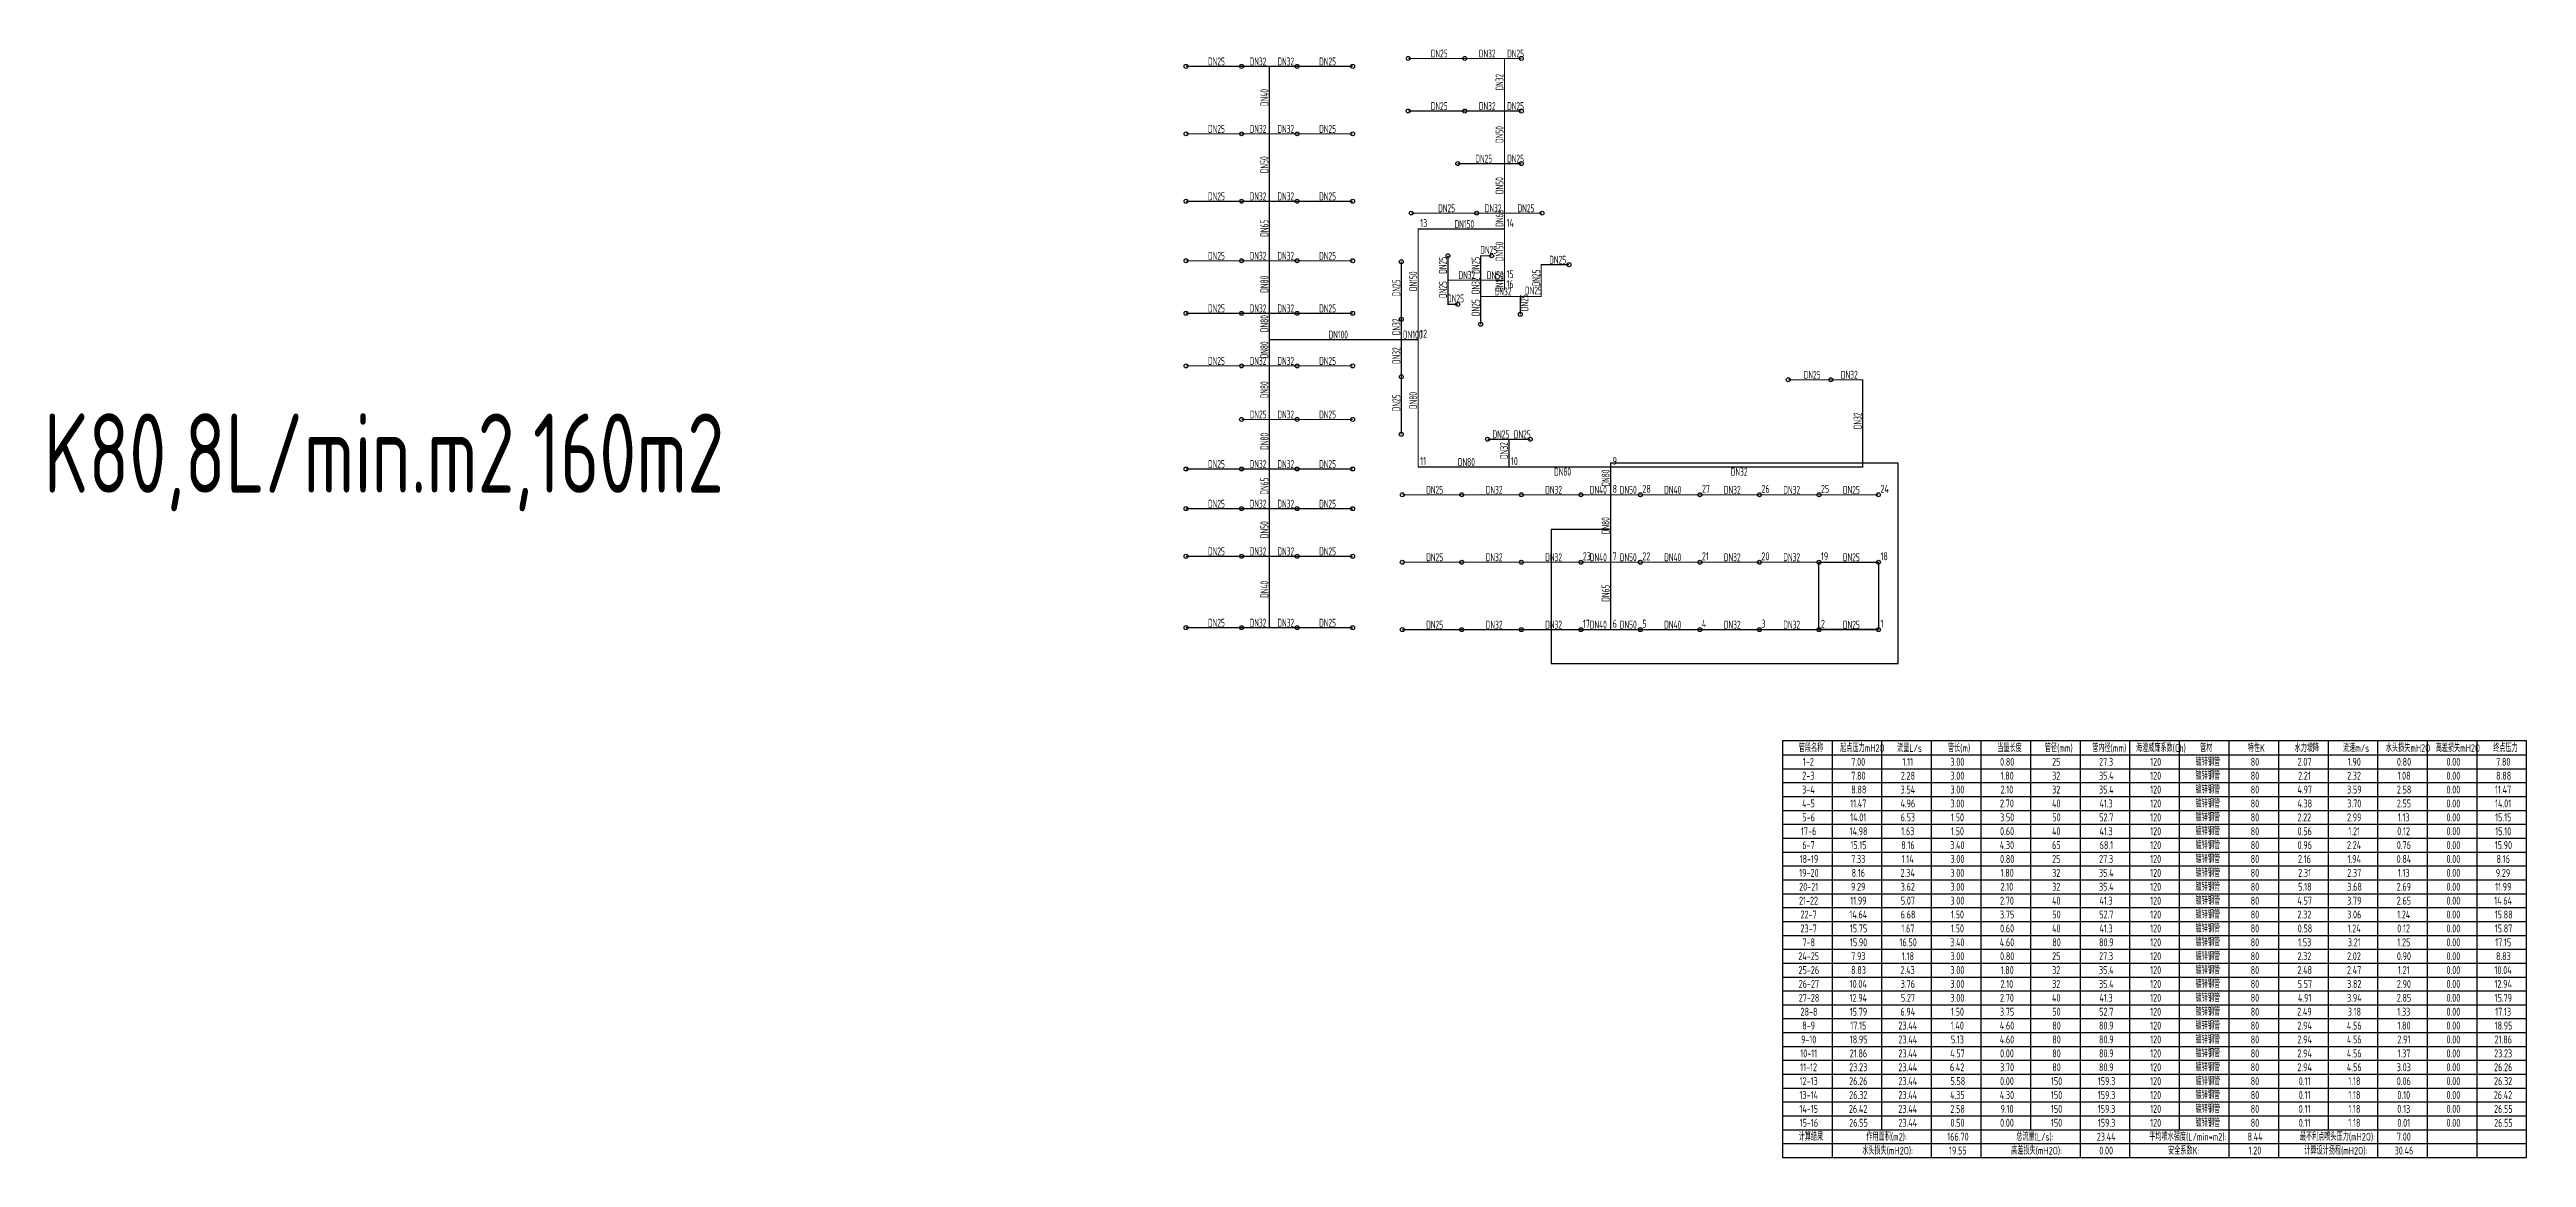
# Model space of a CAD drawing. Header units: millimetres. Extents: x 1622973 to 1895519, y 1781123 to 1975454.
# Drawn here: x 1622973 to 1747809, y 1781123 to 1836987 of the extents above; entities that cross this region are included whole.
import ezdxf

# ---------------------------------------------------------------- set-up
doc = ezdxf.new("R2010")
doc.units = ezdxf.units.MM
doc.header["$LTSCALE"] = 1000
doc.layers.get('0').update_dxf_attribs({"linetype": 'CONTINUOUS'})
for name, color, linetype in [('CALC_TEXT', 7, 'CONTINUOUS'), ('EQUIP_喷头', 7, 'CONTINUOUS'), ('PIPE-喷淋', 6, 'CONTINUOUS'), ('S-J_配件', 31, 'CONTINUOUS'), ('TEXT_喷淋', 7, 'CONTINUOUS'), ('TWT_TAB', 7, 'CONTINUOUS')]:
    doc.layers.add(name, color=color, linetype=linetype)
doc.layers.add('DIM_MODI', color=6, linetype='CONTINUOUS', plot=False)
doc.styles.add('_TWT_DIM', font='GBENOR', dxfattribs={"width": 0.8, "height": 4, "bigfont": 'GBCBIG'})
doc.styles.add('_TWT_PIPEDN', font='GBENOR', dxfattribs={"width": 0.8, "height": 4, "bigfont": 'GBCBIG'})
doc.styles.add('_TWT_SHEET', font='GBENOR', dxfattribs={"width": 0.8, "height": 4, "bigfont": 'GBCBIG'})

# ---------------------------------------------------------------- blocks, each defined once
blk = doc.blocks.new('$TwtSys$00000125')
blk.add_circle((0, 0, 0), 1)

msp = doc.modelspace()

# ---------------------------------------------------------------- hatches: boundary and pattern name
at = {"layer": 'PIPE-喷淋'}
for points in [[(1691950, 1827936), (1691950, 1827966), (1691920, 1827966)], [(1691950, 1827936), (1691920, 1827936), (1691920, 1827966)], [(1695100, 1826586), (1695100, 1826616), (1695070, 1826616)], [(1695100, 1826586), (1695070, 1826586), (1695070, 1826616)], [(1698150, 1826136), (1698150, 1826166), (1698120, 1826166)], [(1698150, 1826136), (1698120, 1826136), (1698120, 1826166)], [(1693450, 1824136), (1693450, 1824106), (1693420, 1824106)], [(1693450, 1824136), (1693420, 1824136), (1693420, 1824106)], [(1698150, 1824536), (1698180, 1824536), (1698180, 1824506)], [(1698150, 1824536), (1698150, 1824506), (1698180, 1824506)], [(1714350, 1820336), (1714350, 1820366), (1714380, 1820366)], [(1714350, 1820336), (1714380, 1820336), (1714380, 1820366)], [(1691950, 1815936), (1691920, 1815936), (1691920, 1815906)], [(1691950, 1815936), (1691950, 1815906), (1691920, 1815906)], [(1714350, 1815936), (1714350, 1815906), (1714380, 1815906)], [(1714350, 1815936), (1714380, 1815936), (1714380, 1815906)]]:
    msp.add_hatch(color=256, dxfattribs=at).paths.add_polyline_path(points)

# ---------------------------------------------------------------- linework, layer by layer
at = {"layer": 'DIM_MODI'}
msp.add_lwpolyline([(1698650, 1812786), (1698650, 1806036), (1716150, 1806036), (1716150, 1816136), (1701650, 1816136), (1701650, 1812786)], close=True, dxfattribs=at)
at = {"layer": 'PIPE-喷淋', "const_width": 60}
for points in [[(1691450, 1836536), (1694300, 1836536)], [(1694300, 1836536), (1696300, 1836536)], [(1696300, 1836536), (1696300, 1833886)], [(1696300, 1836536), (1697150, 1836536)], [(1680250, 1836136), (1683050, 1836136)], [(1683050, 1836136), (1684450, 1836136)], [(1684450, 1836136), (1685850, 1836136)], [(1684450, 1832736), (1684450, 1836136)], [(1685850, 1836136), (1688650, 1836136)], [(1694300, 1833886), (1691450, 1833886)], [(1696300, 1833886), (1694300, 1833886)], [(1697150, 1833886), (1696300, 1833886)], [(1696300, 1833886), (1696300, 1831236)], [(1683050, 1832736), (1680250, 1832736)], [(1684450, 1832736), (1683050, 1832736)], [(1685850, 1832736), (1684450, 1832736)], [(1684450, 1829336), (1684450, 1832736)], [(1688650, 1832736), (1685850, 1832736)], [(1696300, 1831236), (1693950, 1831236)], [(1697150, 1831236), (1696300, 1831236)], [(1696300, 1831236), (1696300, 1828736)], [(1683050, 1829336), (1680250, 1829336)], [(1684450, 1829336), (1683050, 1829336)], [(1685850, 1829336), (1684450, 1829336)], [(1684450, 1826336), (1684450, 1829336)], [(1688650, 1829336), (1685850, 1829336)], [(1694900, 1828736), (1691600, 1828736)], [(1696300, 1827936), (1691950, 1827936)], [(1691950, 1822361), (1691950, 1827936)], [(1696300, 1828736), (1694900, 1828736)], [(1698200, 1828736), (1696300, 1828736)], [(1696300, 1828736), (1696300, 1827936)], [(1696300, 1827936), (1696300, 1825361)], [(1683050, 1826336), (1680250, 1826336)], [(1684450, 1826336), (1683050, 1826336)], [(1685850, 1826336), (1684450, 1826336)], [(1684450, 1823686), (1684450, 1826336)], [(1688650, 1826336), (1685850, 1826336)], [(1693450, 1826586), (1693450, 1825361)], [(1695100, 1826586), (1695650, 1826586)], [(1695100, 1825361), (1695100, 1826586)], [(1691100, 1823386), (1691100, 1826286)], [(1693450, 1825361), (1695100, 1825361)], [(1693450, 1825361), (1693450, 1824136)], [(1695100, 1825361), (1696300, 1825361)], [(1695100, 1824536), (1695100, 1825361)], [(1696300, 1825361), (1696300, 1824857)], [(1699550, 1826136), (1698150, 1826136)], [(1698150, 1826136), (1698150, 1824536)], [(1693950, 1824136), (1693450, 1824136)], [(1695100, 1824536), (1697100, 1824536)], [(1695100, 1823136), (1695100, 1824536)], [(1697100, 1824536), (1697100, 1823636)], [(1697100, 1824536), (1698150, 1824536)], [(1683050, 1823686), (1680250, 1823686)], [(1684450, 1823686), (1683050, 1823686)], [(1685850, 1823686), (1684450, 1823686)], [(1684450, 1822361), (1684450, 1823686)], [(1688650, 1823686), (1685850, 1823686)], [(1691100, 1822361), (1691100, 1823386)], [(1684450, 1821036), (1684450, 1822361)], [(1684450, 1822361), (1691100, 1822361)], [(1691100, 1820486), (1691100, 1822361)], [(1691100, 1822361), (1691950, 1822361)], [(1691950, 1815936), (1691950, 1822361)], [(1683050, 1821036), (1680250, 1821036)], [(1684450, 1821036), (1683050, 1821036)], [(1685850, 1821036), (1684450, 1821036)], [(1684450, 1818336), (1684450, 1821036)], [(1688650, 1821036), (1685850, 1821036)], [(1691100, 1817586), (1691100, 1820486)], [(1710600, 1820336), (1712750, 1820336)], [(1712750, 1820336), (1714350, 1820336)], [(1714350, 1820336), (1714350, 1815936)], [(1684450, 1818336), (1683050, 1818336)], [(1685850, 1818336), (1684450, 1818336)], [(1684450, 1815836), (1684450, 1818336)], [(1688650, 1818336), (1685850, 1818336)], [(1695450, 1817336), (1696525, 1817336)], [(1696525, 1817336), (1696525, 1815936)], [(1696525, 1817336), (1697600, 1817336)], [(1683050, 1815836), (1680250, 1815836)], [(1684450, 1815836), (1683050, 1815836)], [(1685850, 1815836), (1684450, 1815836)], [(1684450, 1813836), (1684450, 1815836)], [(1688650, 1815836), (1685850, 1815836)], [(1696525, 1815936), (1691950, 1815936)], [(1701650, 1815936), (1696525, 1815936)], [(1714350, 1815936), (1701650, 1815936)], [(1701650, 1814536), (1701650, 1815936)], [(1694150, 1814536), (1691150, 1814536)], [(1697150, 1814536), (1694150, 1814536)], [(1700150, 1814536), (1697150, 1814536)], [(1701650, 1814536), (1700150, 1814536)], [(1703150, 1814536), (1701650, 1814536)], [(1701650, 1811136), (1701650, 1814536)], [(1706150, 1814536), (1703150, 1814536)], [(1709150, 1814536), (1706150, 1814536)], [(1712150, 1814536), (1709150, 1814536)], [(1715150, 1814536), (1712150, 1814536)], [(1683050, 1813836), (1680250, 1813836)], [(1684450, 1813836), (1683050, 1813836)], [(1685850, 1813836), (1684450, 1813836)], [(1684450, 1811436), (1684450, 1813836)], [(1688650, 1813836), (1685850, 1813836)], [(1683050, 1811436), (1680250, 1811436)], [(1684450, 1811436), (1683050, 1811436)], [(1685850, 1811436), (1684450, 1811436)], [(1684450, 1807836), (1684450, 1811436)], [(1688650, 1811436), (1685850, 1811436)], [(1691150, 1811136), (1694150, 1811136)], [(1694150, 1811136), (1697150, 1811136)], [(1697150, 1811136), (1700150, 1811136)], [(1700150, 1811136), (1701650, 1811136)], [(1701650, 1807736), (1701650, 1811136)], [(1701650, 1811136), (1703150, 1811136)], [(1703150, 1811136), (1706150, 1811136)], [(1706150, 1811136), (1709150, 1811136)], [(1709150, 1811136), (1712150, 1811136)], [(1712150, 1811136), (1715150, 1811136)], [(1683050, 1807836), (1680250, 1807836)], [(1684450, 1807836), (1683050, 1807836)], [(1685850, 1807836), (1684450, 1807836)], [(1688650, 1807836), (1685850, 1807836)], [(1694150, 1807736), (1691150, 1807736)], [(1697150, 1807736), (1694150, 1807736)], [(1700150, 1807736), (1697150, 1807736)], [(1701650, 1807736), (1700150, 1807736)], [(1703150, 1807736), (1701650, 1807736)], [(1706150, 1807736), (1703150, 1807736)], [(1709150, 1807736), (1706150, 1807736)], [(1712150, 1807736), (1709150, 1807736)], [(1715150, 1807736), (1712150, 1807736)]]:
    msp.add_lwpolyline(points, dxfattribs=at)
at = {"layer": 'S-J_配件', "elevation": 0}
msp.add_lwpolyline([(1715150, 1807736), (1712150, 1807736), (1712150, 1811136), (1715150, 1811136)], close=True, dxfattribs=at)
at = {"layer": 'TWT_TAB'}
msp.add_lwpolyline([(1710309, 1781123), (1747809, 1781123), (1747809, 1802123), (1710309, 1802123)], close=True, dxfattribs=at)
for points in [[(1710309, 1801423), (1747809, 1801423)], [(1712809, 1802123), (1712809, 1781123)], [(1715309, 1802123), (1715309, 1782523)], [(1717809, 1802123), (1717809, 1781123)], [(1720309, 1802123), (1720309, 1781123)], [(1722809, 1802123), (1722809, 1782523)], [(1725309, 1802123), (1725309, 1781123)], [(1727809, 1802123), (1727809, 1781123)], [(1730309, 1802123), (1730309, 1782523)], [(1732809, 1802123), (1732809, 1781123)], [(1735309, 1802123), (1735309, 1781123)], [(1737809, 1802123), (1737809, 1782523)], [(1740309, 1802123), (1740309, 1781123)], [(1742809, 1802123), (1742809, 1781123)], [(1745309, 1802123), (1745309, 1781123)], [(1710309, 1800723), (1747809, 1800723)], [(1710309, 1800023), (1747809, 1800023)], [(1710309, 1799323), (1747809, 1799323)], [(1710309, 1798623), (1747809, 1798623)], [(1710309, 1797923), (1747809, 1797923)], [(1710309, 1797223), (1747809, 1797223)], [(1710309, 1796523), (1747809, 1796523)], [(1710309, 1795823), (1747809, 1795823)], [(1710309, 1795123), (1747809, 1795123)], [(1710309, 1794423), (1747809, 1794423)], [(1710309, 1793723), (1747809, 1793723)], [(1710309, 1793023), (1747809, 1793023)], [(1710309, 1792323), (1747809, 1792323)], [(1710309, 1791623), (1747809, 1791623)], [(1710309, 1790923), (1747809, 1790923)], [(1710309, 1790223), (1747809, 1790223)], [(1710309, 1789523), (1747809, 1789523)], [(1710309, 1788823), (1747809, 1788823)], [(1710309, 1788123), (1747809, 1788123)], [(1710309, 1787423), (1747809, 1787423)], [(1710309, 1786723), (1747809, 1786723)], [(1710309, 1786023), (1747809, 1786023)], [(1710309, 1785323), (1747809, 1785323)], [(1710309, 1784623), (1747809, 1784623)], [(1710309, 1783923), (1747809, 1783923)], [(1710309, 1783223), (1747809, 1783223)], [(1710309, 1782523), (1747809, 1782523)], [(1710309, 1781823), (1747809, 1781823)]]:
    msp.add_lwpolyline(points, dxfattribs=at)

# ---------------------------------------------------------------- block references
at = {"layer": 'EQUIP_喷头', "xscale": 100, "yscale": 100, "zscale": 100}
for p in [(1691450, 1836536), (1694300, 1836536), (1697150, 1836536), (1680250, 1836136), (1683050, 1836136), (1685850, 1836136), (1688650, 1836136), (1691450, 1833886), (1694300, 1833886), (1697150, 1833886), (1680250, 1832736), (1683050, 1832736), (1685850, 1832736), (1688650, 1832736), (1693950, 1831236), (1697150, 1831236), (1680250, 1829336), (1683050, 1829336), (1685850, 1829336), (1688650, 1829336), (1691600, 1828736), (1694900, 1828736), (1698200, 1828736), (1680250, 1826336), (1683050, 1826336), (1685850, 1826336), (1688650, 1826336), (1691100, 1826286), (1693450, 1826586), (1695650, 1826586), (1699550, 1826136), (1693950, 1824136), (1680250, 1823686), (1683050, 1823686), (1685850, 1823686), (1688650, 1823686), (1691100, 1823386), (1695100, 1823136), (1697100, 1823636), (1680250, 1821036), (1683050, 1821036), (1685850, 1821036), (1688650, 1821036), (1691100, 1820486), (1710600, 1820336), (1712750, 1820336), (1683050, 1818336), (1685850, 1818336), (1688650, 1818336), (1691100, 1817586), (1695450, 1817336), (1697600, 1817336), (1680250, 1815836), (1683050, 1815836), (1685850, 1815836), (1688650, 1815836), (1680250, 1813836), (1683050, 1813836), (1685850, 1813836), (1688650, 1813836), (1691150, 1814536), (1694150, 1814536), (1697150, 1814536), (1700150, 1814536), (1703150, 1814536), (1706150, 1814536), (1709150, 1814536), (1712150, 1814536), (1715150, 1814536), (1680250, 1811436), (1683050, 1811436), (1685850, 1811436), (1688650, 1811436), (1691150, 1811136), (1694150, 1811136), (1697150, 1811136), (1700150, 1811136), (1703150, 1811136), (1706150, 1811136), (1709150, 1811136), (1712150, 1811136), (1715150, 1811136), (1680250, 1807836), (1683050, 1807836), (1685850, 1807836), (1688650, 1807836), (1691150, 1807736), (1694150, 1807736), (1697150, 1807736), (1700150, 1807736), (1703150, 1807736), (1706150, 1807736), (1709150, 1807736), (1712150, 1807736), (1715150, 1807736)]:
    msp.add_blockref('$TwtSys$00000125', p, dxfattribs=at)

# ---------------------------------------------------------------- texts
at = {"layer": 'CALC_TEXT', "style": '_TWT_DIM', "width": 0.8}
for s, height, p in [('13', 400, (1692050, 1828036, 3200)), ('13', 400, (1692050, 1828036, 3200)), ('14', 400, (1696400, 1828036, 3200)), ('14', 400, (1696400, 1828036, 3200)), ('15', 400, (1696400, 1825461, 3200)), ('15', 400, (1696400, 1825461, 3200)), ('16', 400, (1696400, 1824957, 3200)), ('16', 400, (1696400, 1824957, 3200)), ('12', 400, (1692050, 1822461, 3200)), ('12', 400, (1692050, 1822461, 3200)), ('K80,8L/min.m2,160m2', 4000, (1622680, 1814636, 3200)), ('11', 400, (1692050, 1816036, 3200)), ('11', 400, (1692050, 1816036, 3200)), ('10', 400, (1696625, 1816036, 3200)), ('10', 400, (1696625, 1816036, 3200)), ('9', 400, (1701750, 1816036, 3200)), ('9', 400, (1701750, 1816036, 3200)), ('8', 400, (1701750, 1814636, 3200)), ('8', 400, (1701750, 1814636, 3200)), ('28', 400, (1703250, 1814636, 3200)), ('28', 400, (1703250, 1814636, 3200)), ('27', 400, (1706250, 1814636, 3200)), ('27', 400, (1706250, 1814636, 3200)), ('26', 400, (1709250, 1814636, 3200)), ('26', 400, (1709250, 1814636, 3200)), ('25', 400, (1712250, 1814636, 3200)), ('25', 400, (1712250, 1814636, 3200)), ('24', 400, (1715250, 1814636, 3200)), ('24', 400, (1715250, 1814636, 3200)), ('23', 400, (1700250, 1811236, 3200)), ('23', 400, (1700250, 1811236, 3200)), ('7', 400, (1701750, 1811236, 3200)), ('7', 400, (1701750, 1811236, 3200)), ('22', 400, (1703250, 1811236, 3200)), ('22', 400, (1703250, 1811236, 3200)), ('21', 400, (1706250, 1811236, 3200)), ('21', 400, (1706250, 1811236, 3200)), ('20', 400, (1709250, 1811236, 3200)), ('20', 400, (1709250, 1811236, 3200)), ('19', 400, (1712250, 1811236, 3200)), ('19', 400, (1712250, 1811236, 3200)), ('18', 400, (1715250, 1811236, 3200)), ('18', 400, (1715250, 1811236, 3200)), ('17', 400, (1700250, 1807836, 3200)), ('17', 400, (1700250, 1807836, 3200)), ('6', 400, (1701750, 1807836, 3200)), ('6', 400, (1701750, 1807836, 3200)), ('5', 400, (1703250, 1807836, 3200)), ('5', 400, (1703250, 1807836, 3200)), ('4', 400, (1706250, 1807836, 3200)), ('4', 400, (1706250, 1807836, 3200)), ('3', 400, (1709250, 1807836, 3200)), ('3', 400, (1709250, 1807836, 3200)), ('2', 400, (1712250, 1807836, 3200)), ('2', 400, (1712250, 1807836, 3200)), ('1', 400, (1715250, 1807836, 3200)), ('1', 400, (1715250, 1807836, 3200))]:
    msp.add_text(s, height=height, dxfattribs=at).set_placement(p)
at = {"layer": 'TEXT_喷淋', "style": '_TWT_PIPEDN', "width": 0.64}
for s, p in [('DN25', (1681358, 1836186)), ('DN32', (1683456, 1836186)), ('DN32', (1684856, 1836186)), ('DN25', (1686958, 1836186)), ('DN25', (1692583, 1836586)), ('DN32', (1695006, 1836586)), ('DN25', (1696433, 1836586)), ('DN25', (1692583, 1833936)), ('DN32', (1695006, 1833936)), ('DN25', (1696433, 1833936)), ('DN25', (1681358, 1832786)), ('DN32', (1683456, 1832786)), ('DN32', (1684856, 1832786)), ('DN25', (1686958, 1832786)), ('DN25', (1694833, 1831286)), ('DN25', (1696433, 1831286)), ('DN25', (1681358, 1829386)), ('DN32', (1683456, 1829386)), ('DN32', (1684856, 1829386)), ('DN25', (1686958, 1829386)), ('DN150', (1693784, 1827986)), ('DN25', (1681358, 1826386)), ('DN32', (1683456, 1826386)), ('DN32', (1684856, 1826386)), ('DN25', (1686958, 1826386)), ('DN25', (1695083, 1826686)), ('DN25', (1698558, 1826186)), ('DN32', (1693981, 1825411)), ('DN50', (1695412, 1825411)), ('DN25', (1681358, 1823736)), ('DN32', (1683456, 1823736)), ('DN32', (1684856, 1823736)), ('DN25', (1686958, 1823736)), ('DN25', (1693408, 1824236)), ('DN32', (1695806, 1824586)), ('DN25', (1697333, 1824636)), ('DN100', (1687434, 1822411)), ('DN100', (1691184, 1822411)), ('DN25', (1681358, 1821086)), ('DN32', (1683456, 1821086)), ('DN32', (1684856, 1821086)), ('DN25', (1686958, 1821086)), ('DN25', (1711383, 1820386)), ('DN32', (1713256, 1820386)), ('DN25', (1683458, 1818386)), ('DN32', (1684856, 1818386)), ('DN25', (1686958, 1818386)), ('DN25', (1695695, 1817386)), ('DN25', (1696770, 1817386)), ('DN80', (1693949, 1815986)), ('DN25', (1681358, 1815886)), ('DN32', (1683456, 1815886)), ('DN32', (1684856, 1815886)), ('DN25', (1686958, 1815886)), ('DN80', (1698799, 1815500)), ('DN32', (1707706, 1815500)), ('DN25', (1681358, 1813886)), ('DN32', (1683456, 1813886)), ('DN32', (1684856, 1813886)), ('DN25', (1686958, 1813886)), ('DN25', (1692358, 1814586)), ('DN32', (1695356, 1814586)), ('DN32', (1698356, 1814586)), ('DN40', (1700601, 1814586)), ('DN50', (1702112, 1814586)), ('DN40', (1704351, 1814586)), ('DN32', (1707356, 1814586)), ('DN32', (1710356, 1814586)), ('DN25', (1713358, 1814586)), ('DN25', (1681358, 1811486)), ('DN32', (1683456, 1811486)), ('DN32', (1684856, 1811486)), ('DN25', (1686958, 1811486)), ('DN25', (1692358, 1811186)), ('DN32', (1695356, 1811186)), ('DN32', (1698356, 1811186)), ('DN40', (1700601, 1811186)), ('DN50', (1702112, 1811186)), ('DN40', (1704351, 1811186)), ('DN32', (1707356, 1811186)), ('DN32', (1710356, 1811186)), ('DN25', (1713358, 1811186)), ('DN25', (1681358, 1807886)), ('DN32', (1683456, 1807886)), ('DN32', (1684856, 1807886)), ('DN25', (1686958, 1807886)), ('DN25', (1692358, 1807786)), ('DN32', (1695356, 1807786)), ('DN32', (1698356, 1807786)), ('DN40', (1700601, 1807786)), ('DN50', (1702112, 1807786)), ('DN40', (1704351, 1807786)), ('DN32', (1707356, 1807786)), ('DN32', (1710356, 1807786)), ('DN25', (1713358, 1807786))]:
    msp.add_text(s, height=400, dxfattribs=at).set_placement(p)
for s, rotation, p in [('DN32', 90, (1696250, 1834916)), ('DN40', 90, (1684400, 1834137)), ('DN50', 90, (1696250, 1832273)), ('DN50', 90, (1684400, 1830748)), ('DN50', 90, (1696250, 1829698)), ('DN25', 0.00001, (1692958, 1828786)), ('DN32', 0.00001, (1695306, 1828786)), ('DN25', 0.00001, (1696958, 1828786)), ('DN65', 90, (1684400, 1827543)), ('DN65', 90, (1696250, 1828043)), ('DN150', 90, (1696250, 1826307)), ('DN80', 90, (1684400, 1824723)), ('DN25', 90, (1691050, 1824543)), ('DN150', 90, (1691900, 1824807)), ('DN25', 90, (1693400, 1825681)), ('DN25', 90, (1693400, 1824456)), ('DN25', 90, (1695050, 1825681)), ('DN32', 90, (1695050, 1824654)), ('DN150', 90, (1696250, 1824768)), ('DN25', 90, (1698100, 1825043)), ('DN25', 90, (1695050, 1823543)), ('DN25', 90, (1697507, 1823793)), ('DN80', 90, (1684400, 1822735)), ('DN32', 90, (1691050, 1822579)), ('DN80', 90, (1684400, 1821410)), ('DN32', 90, (1691050, 1821129)), ('DN80', 90, (1684400, 1819398)), ('DN25', 90, (1691050, 1818743)), ('DN80', 90, (1691900, 1818860)), ('DN32', 90, (1714300, 1817841)), ('DN80', 90, (1684400, 1816798)), ('DN32', 90, (1696475, 1816341)), ('DN65', 90, (1684400, 1814543)), ('DN80', 90, (1701600, 1814948)), ('DN50', 90, (1684400, 1812348)), ('DN80', 90, (1701600, 1812548)), ('DN40', 90, (1684400, 1809337)), ('DN65', 90, (1701600, 1809143))]:
    msp.add_text(s, height=400, rotation=rotation, dxfattribs=at).set_placement(p)
at = {"layer": 'TWT_TAB', "style": '_TWT_SHEET', "width": 0.8}
for s, height, p in [('管段名称', 385.8, (1711137, 1801573)), ('起点压力mH2O', 385.8, (1713224, 1801573)), ('流量L/s', 385.8, (1716089, 1801573)), ('管长(m)', 385.8, (1718652, 1801573)), ('当量长度', 385.8, (1721137, 1801573)), ('管径(mm)', 385.8, (1723536, 1801573)), ('管内径(mm)', 385.8, (1725924, 1801573)), ('海澄威廉系数(Ch)', 385.8, (1728130, 1801573)), ('管材', 385.8, (1731360, 1801573)), ('特性K', 385.8, (1733758, 1801573)), ('水力坡降', 385.8, (1736125, 1801573)), ('流速m/s', 385.8, (1738563, 1801573)), ('水头损失mH2O', 385.8, (1740722, 1801573)), ('高差损失mH2O', 385.8, (1743233, 1801573)), ('终点压力', 385.8, (1746132, 1801573)), ('2-3', 400, (1711310, 1800173)), ('1-2', 400, (1711337, 1800873)), ('7.00', 400, (1713779, 1800873)), ('7.80', 400, (1713779, 1800173)), ('2.28', 400, (1716275, 1800173)), ('1.11', 400, (1716359, 1800873)), ('3.00', 400, (1718779, 1800873)), ('3.00', 400, (1718779, 1800173)), ('0.80', 400, (1721279, 1800873)), ('1.80', 400, (1721305, 1800173)), ('25', 400, (1723903, 1800873)), ('32', 400, (1723904, 1800173)), ('35.4', 400, (1726265, 1800173)), ('27.3', 400, (1726270, 1800873)), ('120', 400, (1728845, 1800873)), ('120', 400, (1728845, 1800173)), ('镀锌钢管', 385.8, (1731132, 1800873)), ('镀锌钢管', 385.8, (1731132, 1800173)), ('80', 400, (1733912, 1800873)), ('80', 400, (1733912, 1800173)), ('2.07', 400, (1736275, 1800873)), ('2.21', 400, (1736302, 1800173)), ('2.32', 400, (1738767, 1800173)), ('1.90', 400, (1738805, 1800873)), ('0.80', 400, (1741279, 1800873)), ('1.08', 400, (1741305, 1800173)), ('0.00', 400, (1743779, 1800873)), ('0.00', 400, (1743779, 1800173)), ('7.80', 400, (1746279, 1800873)), ('8.88', 400, (1746279, 1800173)), ('4-5', 400, (1711300, 1798773)), ('3-4', 400, (1711305, 1799473)), ('11.47', 400, (1713725, 1798773)), ('8.88', 400, (1713779, 1799473)), ('4.96', 400, (1716258, 1798773)), ('3.54', 400, (1716265, 1799473)), ('3.00', 400, (1718779, 1799473)), ('3.00', 400, (1718779, 1798773)), ('2.70', 400, (1721275, 1798773)), ('2.10', 400, (1721302, 1799473)), ('40', 400, (1723899, 1798773)), ('32', 400, (1723904, 1799473)), ('35.4', 400, (1726265, 1799473)), ('41.3', 400, (1726287, 1798773)), ('120', 400, (1728845, 1799473)), ('120', 400, (1728845, 1798773)), ('镀锌钢管', 385.8, (1731132, 1799473)), ('镀锌钢管', 385.8, (1731132, 1798773)), ('80', 400, (1733912, 1799473)), ('80', 400, (1733912, 1798773)), ('4.97', 400, (1736265, 1799473)), ('4.38', 400, (1736265, 1798773)), ('3.59', 400, (1738769, 1799473)), ('3.70', 400, (1738779, 1798773)), ('2.55', 400, (1741270, 1798773)), ('2.58', 400, (1741275, 1799473)), ('0.00', 400, (1743779, 1799473)), ('0.00', 400, (1743779, 1798773)), ('11.47', 400, (1746225, 1799473)), ('14.01', 400, (1746225, 1798773)), ('17-6', 400, (1711246, 1797373)), ('5-6', 400, (1711312, 1798073)), ('14.98', 400, (1713698, 1797373)), ('14.01', 400, (1713725, 1798073)), ('6.53', 400, (1716265, 1798073)), ('1.63', 400, (1716300, 1797373)), ('1.50', 400, (1718805, 1798073)), ('1.50', 400, (1718805, 1797373)), ('3.50', 400, (1721279, 1798073)), ('0.60', 400, (1721279, 1797373)), ('40', 400, (1723899, 1797373)), ('50', 400, (1723912, 1798073)), ('52.7', 400, (1726279, 1798073)), ('41.3', 400, (1726287, 1797373)), ('120', 400, (1728845, 1798073)), ('120', 400, (1728845, 1797373)), ('镀锌钢管', 385.8, (1731132, 1798073)), ('镀锌钢管', 385.8, (1731132, 1797373)), ('80', 400, (1733912, 1798073)), ('80', 400, (1733912, 1797373)), ('2.22', 400, (1736267, 1798073)), ('0.56', 400, (1736272, 1797373)), ('2.99', 400, (1738765, 1798073)), ('1.21', 400, (1738832, 1797373)), ('0.12', 400, (1741297, 1797373)), ('1.13', 400, (1741327, 1798073)), ('0.00', 400, (1743779, 1798073)), ('0.00', 400, (1743779, 1797373)), ('15.15', 400, (1746233, 1798073)), ('15.10', 400, (1746239, 1797373)), ('6-7', 400, (1711311, 1796673)), ('15.15', 400, (1713733, 1796673)), ('8.16', 400, (1716299, 1796673)), ('3.40', 400, (1718765, 1796673)), ('4.30', 400, (1721265, 1796673)), ('65', 400, (1723899, 1796673)), ('68.1', 400, (1726298, 1796673)), ('120', 400, (1728845, 1796673)), ('镀锌钢管', 385.8, (1731132, 1796673)), ('镀锌钢管', 385.8, (1731132, 1795973)), ('80', 400, (1733912, 1796673)), ('0.96', 400, (1736272, 1796673)), ('2.24', 400, (1738762, 1796673)), ('0.76', 400, (1741272, 1796673)), ('0.00', 400, (1743779, 1796673)), ('15.90', 400, (1746212, 1796673)), ('19-20', 400, (1711158, 1795273)), ('18-19', 400, (1711176, 1795973)), ('7.33', 400, (1713773, 1795973)), ('8.16', 400, (1713799, 1795273)), ('2.34', 400, (1716262, 1795273)), ('1.14', 400, (1716319, 1795973)), ('3.00', 400, (1718779, 1795973)), ('3.00', 400, (1718779, 1795273)), ('0.80', 400, (1721279, 1795973)), ('1.80', 400, (1721305, 1795273)), ('25', 400, (1723903, 1795973)), ('32', 400, (1723904, 1795273)), ('35.4', 400, (1726265, 1795273)), ('27.3', 400, (1726270, 1795973)), ('120', 400, (1728845, 1795973)), ('120', 400, (1728845, 1795273)), ('镀锌钢管', 385.8, (1731132, 1795273)), ('80', 400, (1733912, 1795973)), ('80', 400, (1733912, 1795273)), ('2.16', 400, (1736295, 1795973)), ('2.31', 400, (1736302, 1795273)), ('2.37', 400, (1738775, 1795273)), ('1.94', 400, (1738792, 1795973)), ('0.84', 400, (1741265, 1795973)), ('1.13', 400, (1741327, 1795273)), ('0.00', 400, (1743779, 1795973)), ('0.00', 400, (1743779, 1795273)), ('9.29', 400, (1746264, 1795273)), ('8.16', 400, (1746299, 1795973)), ('21-22', 400, (1711147, 1793873)), ('20-21', 400, (1711155, 1794573)), ('11.99', 400, (1713729, 1793873)), ('9.29', 400, (1713764, 1794573)), ('3.62', 400, (1716271, 1794573)), ('5.07', 400, (1716279, 1793873)), ('3.00', 400, (1718779, 1794573)), ('3.00', 400, (1718779, 1793873)), ('2.70', 400, (1721275, 1793873)), ('2.10', 400, (1721302, 1794573)), ('40', 400, (1723899, 1793873)), ('32', 400, (1723904, 1794573)), ('35.4', 400, (1726265, 1794573)), ('41.3', 400, (1726287, 1793873)), ('120', 400, (1728845, 1794573)), ('120', 400, (1728845, 1793873)), ('镀锌钢管', 385.8, (1731132, 1794573)), ('镀锌钢管', 385.8, (1731132, 1793873)), ('80', 400, (1733912, 1794573)), ('80', 400, (1733912, 1793873)), ('4.57', 400, (1736265, 1793873)), ('5.18', 400, (1736305, 1794573)), ('3.79', 400, (1738769, 1793873)), ('3.68', 400, (1738779, 1794573)), ('2.69', 400, (1741266, 1794573)), ('2.65', 400, (1741270, 1793873)), ('0.00', 400, (1743779, 1794573)), ('0.00', 400, (1743779, 1793873)), ('14.64', 400, (1746185, 1793873)), ('11.99', 400, (1746229, 1794573)), ('22-7', 400, (1711222, 1793173)), ('23-7', 400, (1711222, 1792473)), ('14.64', 400, (1713685, 1793173)), ('15.75', 400, (1713707, 1792473)), ('6.68', 400, (1716271, 1793173)), ('1.67', 400, (1716305, 1792473)), ('1.50', 400, (1718805, 1793173)), ('1.50', 400, (1718805, 1792473)), ('3.75', 400, (1721273, 1793173)), ('0.60', 400, (1721279, 1792473)), ('40', 400, (1723899, 1792473)), ('50', 400, (1723912, 1793173)), ('52.7', 400, (1726279, 1793173)), ('41.3', 400, (1726287, 1792473)), ('120', 400, (1728845, 1793173)), ('120', 400, (1728845, 1792473)), ('镀锌钢管', 385.8, (1731132, 1793173)), ('镀锌钢管', 385.8, (1731132, 1792473)), ('80', 400, (1733912, 1793173)), ('80', 400, (1733912, 1792473)), ('2.32', 400, (1736267, 1793173)), ('0.58', 400, (1736279, 1792473)), ('3.06', 400, (1738772, 1793173)), ('1.24', 400, (1738792, 1792473)), ('1.24', 400, (1741292, 1793173)), ('0.12', 400, (1741297, 1792473)), ('0.00', 400, (1743779, 1793173)), ('0.00', 400, (1743779, 1792473)), ('15.88', 400, (1746212, 1793173)), ('15.87', 400, (1746212, 1792473)), ('24-25', 400, (1711110, 1791073)), ('7-8', 400, (1711319, 1791773)), ('15.90', 400, (1713712, 1791773)), ('7.93', 400, (1713773, 1791073)), ('16.50', 400, (1716212, 1791773)), ('1.18', 400, (1716332, 1791073)), ('3.40', 400, (1718765, 1791773)), ('3.00', 400, (1718779, 1791073)), ('4.60', 400, (1721265, 1791773)), ('0.80', 400, (1721279, 1791073)), ('25', 400, (1723903, 1791073)), ('80', 400, (1723912, 1791773)), ('27.3', 400, (1726270, 1791073)), ('80.9', 400, (1726269, 1791773)), ('120', 400, (1728845, 1791773)), ('120', 400, (1728845, 1791073)), ('镀锌钢管', 385.8, (1731132, 1791773)), ('镀锌钢管', 385.8, (1731132, 1791073)), ('80', 400, (1733912, 1791773)), ('80', 400, (1733912, 1791073)), ('2.32', 400, (1736267, 1791073)), ('1.53', 400, (1736300, 1791773)), ('2.02', 400, (1738767, 1791073)), ('3.21', 400, (1738805, 1791773)), ('0.90', 400, (1741278, 1791073)), ('1.25', 400, (1741300, 1791773)), ('0.00', 400, (1743779, 1791773)), ('0.00', 400, (1743779, 1791073)), ('17.15', 400, (1746233, 1791773)), ('8.83', 400, (1746273, 1791073)), ('25-26', 400, (1711122, 1790373)), ('8.83', 400, (1713773, 1790373)), ('2.43', 400, (1716257, 1790373)), ('3.00', 400, (1718779, 1790373)), ('1.80', 400, (1721305, 1790373)), ('32', 400, (1723904, 1790373)), ('35.4', 400, (1726265, 1790373)), ('120', 400, (1728845, 1790373)), ('镀锌钢管', 385.8, (1731132, 1790373)), ('80', 400, (1733912, 1790373)), ('2.48', 400, (1736262, 1790373)), ('2.47', 400, (1738762, 1790373)), ('1.21', 400, (1741332, 1790373)), ('0.00', 400, (1743779, 1790373)), ('10.04', 400, (1746199, 1790373)), ('26-27', 400, (1711129, 1789673)), ('27-28', 400, (1711129, 1788973)), ('12.94', 400, (1713698, 1788973)), ('10.04', 400, (1713699, 1789673)), ('3.76', 400, (1716272, 1789673)), ('5.27', 400, (1716279, 1788973)), ('3.00', 400, (1718779, 1789673)), ('3.00', 400, (1718779, 1788973)), ('2.70', 400, (1721275, 1788973)), ('2.10', 400, (1721302, 1789673)), ('40', 400, (1723899, 1788973)), ('32', 400, (1723904, 1789673)), ('35.4', 400, (1726265, 1789673)), ('41.3', 400, (1726287, 1788973)), ('120', 400, (1728845, 1789673)), ('120', 400, (1728845, 1788973)), ('镀锌钢管', 385.8, (1731132, 1789673)), ('镀锌钢管', 385.8, (1731132, 1788973)), ('80', 400, (1733912, 1789673)), ('80', 400, (1733912, 1788973)), ('5.57', 400, (1736279, 1789673)), ('4.91', 400, (1736292, 1788973)), ('3.94', 400, (1738765, 1788973)), ('3.82', 400, (1738771, 1789673)), ('2.85', 400, (1741270, 1788973)), ('2.90', 400, (1741275, 1789673)), ('0.00', 400, (1743779, 1789673)), ('0.00', 400, (1743779, 1788973)), ('12.94', 400, (1746198, 1789673)), ('15.79', 400, (1746203, 1788973)), ('28-8', 400, (1711222, 1788273)), ('8-9', 400, (1711309, 1787573)), ('15.79', 400, (1713703, 1788273)), ('17.15', 400, (1713733, 1787573)), ('23.44', 400, (1716155, 1787573)), ('6.94', 400, (1716257, 1788273)), ('1.40', 400, (1718792, 1787573)), ('1.50', 400, (1718805, 1788273)), ('4.60', 400, (1721265, 1787573)), ('3.75', 400, (1721273, 1788273)), ('50', 400, (1723912, 1788273)), ('80', 400, (1723912, 1787573)), ('80.9', 400, (1726269, 1787573)), ('52.7', 400, (1726279, 1788273)), ('120', 400, (1728845, 1788273)), ('120', 400, (1728845, 1787573)), ('镀锌钢管', 385.8, (1731132, 1788273)), ('镀锌钢管', 385.8, (1731132, 1787573)), ('80', 400, (1733912, 1788273)), ('80', 400, (1733912, 1787573)), ('2.49', 400, (1736253, 1788273)), ('2.94', 400, (1736262, 1787573)), ('4.56', 400, (1738759, 1787573)), ('3.18', 400, (1738805, 1788273)), ('1.33', 400, (1741300, 1788273)), ('1.80', 400, (1741305, 1787573)), ('0.00', 400, (1743779, 1788273)), ('0.00', 400, (1743779, 1787573)), ('18.95', 400, (1746206, 1787573)), ('17.13', 400, (1746233, 1788273)), ('10-11', 400, (1711212, 1786173)), ('9-10', 400, (1711247, 1786873)), ('18.95', 400, (1713706, 1786873)), ('21.86', 400, (1713702, 1786173)), ('23.44', 400, (1716155, 1786873)), ('23.44', 400, (1716155, 1786173)), ('4.57', 400, (1718765, 1786173)), ('5.13', 400, (1718800, 1786873)), ('4.60', 400, (1721265, 1786873)), ('0.00', 400, (1721279, 1786173)), ('80', 400, (1723912, 1786873)), ('80', 400, (1723912, 1786173)), ('80.9', 400, (1726269, 1786873)), ('80.9', 400, (1726269, 1786173)), ('120', 400, (1728845, 1786873)), ('120', 400, (1728845, 1786173)), ('镀锌钢管', 385.8, (1731132, 1786873)), ('镀锌钢管', 385.8, (1731132, 1786173)), ('80', 400, (1733912, 1786873)), ('80', 400, (1733912, 1786173)), ('2.94', 400, (1736262, 1786873)), ('2.94', 400, (1736262, 1786173)), ('4.56', 400, (1738759, 1786873)), ('4.56', 400, (1738759, 1786173)), ('1.37', 400, (1741305, 1786173)), ('2.91', 400, (1741302, 1786873)), ('0.00', 400, (1743779, 1786873)), ('0.00', 400, (1743779, 1786173)), ('23.23', 400, (1746177, 1786173)), ('21.86', 400, (1746202, 1786873)), ('12-13', 400, (1711180, 1784773)), ('11-12', 400, (1711204, 1785473)), ('26.26', 400, (1713675, 1784773)), ('23.23', 400, (1713677, 1785473)), ('23.44', 400, (1716155, 1785473)), ('23.44', 400, (1716155, 1784773)), ('6.42', 400, (1718750, 1785473)), ('5.58', 400, (1718779, 1784773)), ('3.70', 400, (1721279, 1785473)), ('0.00', 400, (1721279, 1784773)), ('150', 400, (1723845, 1784773)), ('80', 400, (1723912, 1785473)), ('159.3', 400, (1726206, 1784773)), ('80.9', 400, (1726269, 1785473)), ('120', 400, (1728845, 1785473)), ('120', 400, (1728845, 1784773)), ('镀锌钢管', 385.8, (1731132, 1785473)), ('镀锌钢管', 385.8, (1731132, 1784773)), ('80', 400, (1733912, 1785473)), ('80', 400, (1733912, 1784773)), ('2.94', 400, (1736262, 1785473)), ('0.11', 400, (1736332, 1784773)), ('4.56', 400, (1738759, 1785473)), ('1.18', 400, (1738832, 1784773)), ('0.06', 400, (1741272, 1784773)), ('3.03', 400, (1741273, 1785473)), ('0.00', 400, (1743779, 1785473)), ('0.00', 400, (1743779, 1784773)), ('26.32', 400, (1746174, 1784773)), ('26.26', 400, (1746175, 1785473)), ('13-14', 400, (1711172, 1784073)), ('26.32', 400, (1713674, 1784073)), ('23.44', 400, (1716155, 1784073)), ('4.35', 400, (1718760, 1784073)), ('4.30', 400, (1721265, 1784073)), ('150', 400, (1723845, 1784073)), ('159.3', 400, (1726206, 1784073)), ('120', 400, (1728845, 1784073)), ('镀锌钢管', 385.8, (1731132, 1784073)), ('80', 400, (1733912, 1784073)), ('0.11', 400, (1736332, 1784073)), ('1.18', 400, (1738832, 1784073)), ('0.10', 400, (1741305, 1784073)), ('0.00', 400, (1743779, 1784073)), ('26.42', 400, (1746161, 1784073)), ('14-15', 400, (1711167, 1783373)), ('15-16', 400, (1711179, 1782673)), ('26.42', 400, (1713661, 1783373)), ('26.55', 400, (1713677, 1782673)), ('23.44', 400, (1716155, 1783373)), ('23.44', 400, (1716155, 1782673)), ('2.58', 400, (1718775, 1783373)), ('0.50', 400, (1718779, 1782673)), ('0.00', 400, (1721279, 1782673)), ('9.10', 400, (1721300, 1783373)), ('150', 400, (1723845, 1783373)), ('150', 400, (1723845, 1782673)), ('159.3', 400, (1726206, 1783373)), ('159.3', 400, (1726206, 1782673)), ('120', 400, (1728845, 1783373)), ('120', 400, (1728845, 1782673)), ('镀锌钢管', 385.8, (1731132, 1783373)), ('镀锌钢管', 385.8, (1731132, 1782673)), ('80', 400, (1733912, 1783373)), ('80', 400, (1733912, 1782673)), ('0.11', 400, (1736332, 1783373)), ('0.11', 400, (1736332, 1782673)), ('1.18', 400, (1738832, 1783373)), ('1.18', 400, (1738832, 1782673)), ('0.13', 400, (1741300, 1783373)), ('0.01', 400, (1741305, 1782673)), ('0.00', 400, (1743779, 1783373)), ('0.00', 400, (1743779, 1782673)), ('26.55', 400, (1746177, 1783373)), ('26.55', 400, (1746177, 1782673)), ('计算结果', 385.8, (1711128, 1781973)), ('水头损失(mH2O):', 385.82, (1714331, 1781273)), ('作用面积(m2):', 385.8, (1714540, 1781973)), ('166.70', 400, (1718619, 1781973)), ('19.55', 400, (1718706, 1781273)), ('高差损失(mH2O):', 385.82, (1721841, 1781273)), ('总流量(L/s):', 385.8, (1722096, 1781973)), ('23.44', 400, (1726155, 1781973)), ('0.00', 400, (1726279, 1781273)), ('平均喷水强度(L/min*m2):', 385.82, (1728801, 1781973)), ('安全系数K:', 385.8, (1729747, 1781273)), ('8.44', 400, (1733752, 1781973)), ('1.20', 400, (1733805, 1781273)), ('最不利点喷头压力(mH2O):', 385.82, (1736387, 1781973)), ('计算设计扬程(mH2O):', 385.82, (1736611, 1781273)), ('30.46', 400, (1741166, 1781273)), ('7.00', 400, (1741279, 1781973))]:
    msp.add_text(s, height=height, dxfattribs=at).set_placement(p)

doc.saveas('drawing.dxf')
